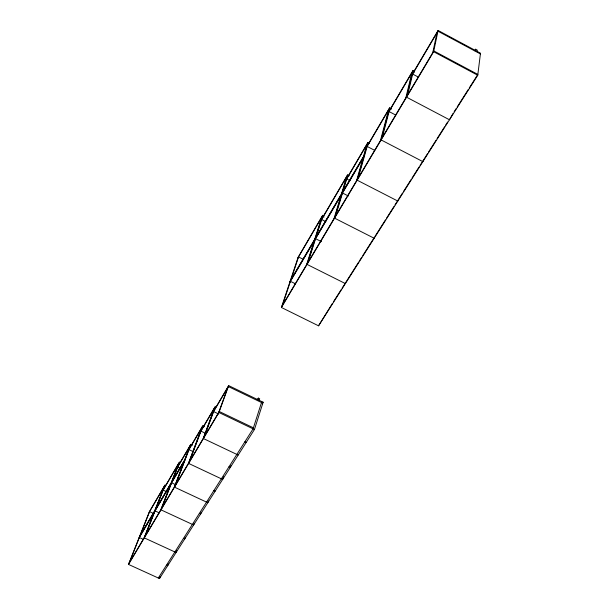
<?xml version="1.0" encoding="UTF-8"?>
<svg xmlns="http://www.w3.org/2000/svg" width="609" height="609" viewBox="0 0 609 609"><rect width="100%" height="100%" fill="white"/><g stroke="black" fill="none" stroke-linecap="round" stroke-linejoin="round"><path stroke-width="0.91" d="M345.379 283.588L307.043 264.405L322.686 215.274L298.151 257.234L281.411 307.476L318.545 325.815L477.753 75.25L480.493 53.189L438.099 30.45L411.92 74.846M477.121 51.377L477.281 50.128L475.599 49.222L474.533 50.768M475.431 50.471L475.599 49.222M281.411 307.476L433.623 51.704L438.099 30.45M432.786 52.595L436.973 32.833M374.406 237.32L374.177 238.256L334.569 218.151L347.556 174.912L349.246 175.78M414.615 71.474L412.94 70.583L406.553 97.189L449.465 119.775L453.134 113.35M407.703 94.768L412.651 74.07L418.436 77.137M405.815 97.935L411.851 72.89M382.231 137.573L389.082 111.569L395.743 115.055M380.458 140.557L388.527 110.084M391.275 108.737L389.585 107.854L381.12 139.933L422.867 161.629L423.034 160.738L420.035 165.465M318.545 325.815L332.476 303.335M358.252 177.881L367.151 146.449L374.725 150.377M356.585 180.69L362.934 158.37M363.406 156.703L366.816 144.706M369.511 143.404L367.844 142.536L357.163 180.188L397.814 201.061M335.635 215.906L342.502 193.015L348.325 195.991M343.012 191.302L346.704 178.985L350.038 180.69M334.059 218.555L340.956 195.626M341.474 193.913L346.559 177.013M308.085 262.22L315.569 238.682L321.468 241.659M316.124 236.916L321.651 219.529L325.853 221.661M306.616 264.694L314.13 241.118M314.693 239.352L321.719 217.306M176.717 550.719L176.085 552.508L144.295 537.892L165.054 484.886L149.517 511.453L128.507 564.421L159.497 578.55L254.448 429.49L263.134 402.222L228.687 385.619L213.409 411.539M261.809 401.582L253.093 428.835L158.31 578.01M259.175 400.311L259.678 398.75L258.361 398.119L257.272 399.603M257.851 399.671L258.361 398.119M230.902 465.603L230.316 467.369L228.999 466.753M282.424 305.36L290.424 281.305L295.449 283.802M291.026 279.501L298.532 256.952L303.625 259.503M223.533 476.763L222.643 479.42L188.623 463.411L202.721 425.881L204.418 426.688M208.407 500.941L207.806 502.707L174.494 487.147L190.792 444.387L192.49 445.194M201.244 512.199L200.635 513.966L199.371 513.379M194.248 523.184L193.624 524.981L160.989 509.84L179.48 461.919L163.075 489.94M185.349 537.176L184.733 538.935L183.492 538.364M168.32 563.919L167.673 565.708L166.47 565.152M159.497 578.55L160.144 576.769M218.707 412.46L227.781 387.514M128.507 564.421L218.92 412.491L228.687 385.619M203.239 438.465L214.452 408.167M204.327 436.63L213.592 411.57L218.722 414.021M188.478 463.282L201.861 427.678M189.513 461.531L200.94 431.126L205.21 433.159M174.38 486.979L183.994 461.767M184.717 459.864L189.947 446.138M175.369 485.304L188.965 449.625L193.243 451.642M160.898 509.634L170.649 484.391M171.38 482.488L178.665 463.632M161.849 508.035L171.586 482.8L175.834 484.779M172.324 480.889L177.63 467.141L180.203 468.351M144.242 537.64L154.13 512.397M154.876 510.494L164.255 486.545M145.14 536.133L155.021 510.89L159.276 512.862M155.767 508.979L163.159 490.1L166.584 491.699M129.329 562.708L139.324 537.496L143.602 539.46M140.085 535.593L149.578 511.644L153.864 513.631M149.159 512.359L164.696 485.792M297.87 258.079L322.42 216.104L324.087 216.949M321.217 219.895L347.556 174.912M162.717 490.854L179.13 462.832M320.943 220.74L347.313 175.727M177.516 467.012L190.792 444.387M346.194 179.457L367.844 142.536M177.158 467.94L190.442 445.308M345.942 180.279L367.623 143.343M188.828 449.526L202.721 425.881M366.58 147.013L389.585 107.854M188.478 450.454L202.371 426.81M366.344 147.827L389.379 108.63L391.031 109.498M200.78 431.058L215.335 406.325L203.414 438.549L238.172 455.037M388.428 112.231L412.94 70.583M200.422 432.002L214.992 407.261M388.222 113.023L412.757 71.352L414.432 72.235M139.659 536.308L185.205 459.034M290.356 280.642L364.22 155.325M139.286 537.26L184.847 459.978M290.051 281.541L363.984 156.155M138.905 538.211L184.481 460.929M213.059 412.483L228.345 386.555L261.505 402.534M289.755 282.447L363.748 156.993M411.73 75.623L437.94 31.188L480.402 53.95M128.902 563.424L219.278 411.501L253.413 427.822M281.731 306.51L433.791 50.912L477.852 74.427L469.28 87.932M262.121 403.828L263.134 402.222M333.488 301.737L341.078 289.793M342.091 288.202L344.108 285.012M344.861 283.832L358.754 261.961M359.759 260.37L361.784 257.188M362.789 255.597L373.896 238.111M374.908 236.528L385.451 219.918M386.456 218.334L393.993 206.466M394.997 204.883L397.51 200.932M398.012 200.14L402.519 193.045M403.516 191.47L411.022 179.655M412.027 178.079L419.03 167.041M423.537 159.954L427.548 153.635M428.553 152.06L436.067 140.222M437.072 138.639L444.593 126.801M445.59 125.226L447.6 122.066M454.139 111.759L456.164 108.585M457.169 106.994L468.268 89.515M213.85 490.595L215.137 491.197M244.871 441.776L246.211 442.416M218.92 412.491L254.448 429.49M433.623 51.704L477.753 75.25"/></g></svg>
